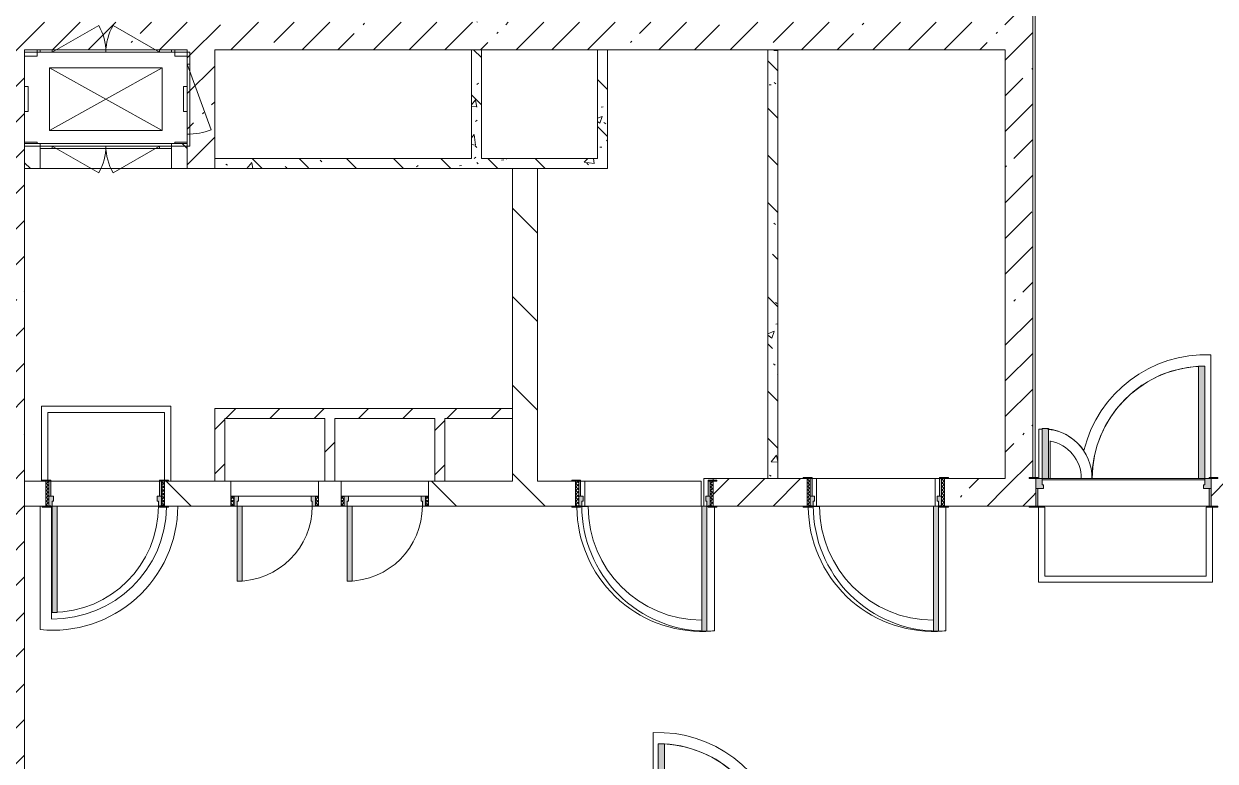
# Model space of a CAD drawing. Header units: millimetres. Extents: x 35157 to 232994, y -8553 to 29000.
# Drawn here: x 190948 to 200472, y 11360 to 17257 of the extents above; entities that cross this region are included whole.
import ezdxf

# ---------------------------------------------------------------- set-up
doc = ezdxf.new("R2010")
doc.units = ezdxf.units.MM
for name, color, linetype, lineweight, true_color in [('A-DOOR-3', 7, 'Continuous', 5, 0xaaaaaa), ('A-DOOR-4', 7, 'Continuous', 5, 0xe2e2e2), ('A-DOOR-FRAM-2', 7, 'Continuous', 5, 0xe2e2e2), ('A-DOOR-FRAM-3', 7, 'Continuous', 5, 0xaaaaaa), ('A-FLOR-1', 7, 'Continuous', 5, 0xaaaaaa), ('I-WALL-25', 7, 'Continuous', 5, 0x787878)]:
    doc.layers.add(name, color=color, linetype=linetype, lineweight=lineweight, true_color=true_color)
for name, color, linetype, lineweight in [('A-GENM', 7, 'Continuous', 5), ('A-WALL', 7, 'Continuous', 9), ('I-WALL-23', 7, 'Continuous', 5), ('M-EQPM-3', 7, 'Continuous', 5)]:
    doc.layers.add(name, color=color, linetype=linetype, lineweight=lineweight)
pattern_1 = [(45, (105984, 0), (-285.1231, 285.1231), []), (45, (106269.13, 0), (-285.1231, 285.1231), [504.031, -100.806, 16.764, -84.042])]
pattern_2 = [(135, (105984, 0), (-353.5534, -353.5534), [])]
pattern_3 = [(135, (105984, 0), (-377.1708, -377.1708), [533.4, -88.9, 17.78, -88.9]), (135, (105984, 376.94), (-377.1708, -377.1708), []), (50, (105984, 0), (637.6445, -55.7866), [66.675, -733.425]), (355, (105984, 0), (-123.3494, 668.699), [53.34, -586.74]), (100.451, (106037.14, -4.65), (514.299, 612.908), [56.665, -623.315]), (46.184, (105984, 177.8), (948.7764, -147.15), [100.012, -1100.137]), (96.636, (106063.1, 165.5), (830.909, 865.997), [84.998, -934.973]), (351.184, (105984, 177.8), (830.918, 865.988), [80.01, -880.11]), (21, (106072.9, 133.35), (530.6506, -357.9283), [66.675, -733.425]), (326, (106072.9, 133.35), (216.308, 644.6585), [53.34, -586.74]), (71.451, (106117.1, 103.5), (746.9596, 286.7243), [56.665, -623.315]), (37.5, (105984, 0), (10.81053, 295.9426), [16.764, -562.864, 16.764, -578.866, -588.962]), (37.5, (105984, 0), (10.81053, 295.9426), [-1175.258, 16.764, -572.198]), (7.5, (105984, 0), (233.8692, 350.6318), [16.764, -322.834, 16.764, -549.529, -224.472]), (7.5, (105984, 0), (233.8692, 350.6318), [-905.891, 16.764, -207.708]), (327.5, (105785.76, 0), (474.5678, -20.0513), [16.764, -205.486, 16.764, -676.656, -920.115]), (327.5, (105785.76, 0), (474.5678, -20.0513), [-915.67, 16.764, -903.351]), (317.5, (105696.86, 0), (518.4522, 88.9934), [16.764, -272.161, 16.764, -443.738, -653.415]), (317.5, (105696.86, 0), (518.4522, 88.9934), [-749.427, 16.764, -636.651])]
pattern_4 = [(45, (105984, 0), (-176.7767, 176.7767), [])]

# ---------------------------------------------------------------- blocks, each defined once
blk = doc.blocks.new('110_Дверь_СКБ_1Ст_Внутренняя1 - Д-8 950x2100h_охрана-V92-2_4_2_птичка')
at = {"layer": 'A-DOOR-3'}
h = blk.add_hatch(dxfattribs=at)
h.set_pattern_fill('FP_23', color=256, style=0, pattern_type=2)
h.set_pattern_definition([(135, (1826.41, 164.685), (-14.14214, -14.14214), []), (225, (1826.41, 164.685), (14.14214, -14.14214), [])])
h.paths.add_polyline_path([(487.5, 100), (462.5, 100), (462.5, -100), (487.5, -100), (487.5, -34.8)])
at = {"layer": 'A-DOOR-4'}
h = blk.add_hatch(color=256, dxfattribs=at)
h.paths.add_polyline_path([(-437.5, 100), (-437.5, 20), (-402.5, 20), (-402.5, 60), (-412.5, 60), (-416.2, 100)])
h.paths.add_polyline_path([(437.5, 100), (437.5, 60), (427.5, 60), (427.5, 20), (462.5, 20), (462.5, 100)])
at = {"layer": 'A-DOOR-FRAM-2'}
for points in [[(397.5, 950), (397.5, 100), (437.5, 100), (437.5, 950)], [(-492.5, 108), (-492.5, 100), (-422.5, 100), (-422.5, 108)], [(511.4, 108), (447.5, 108), (447.5, 100), (517.5, 100), (517.5, 108)], [(-422.5, 20), (-437.5, 20), (-437.5, -100), (-422.5, -100), (-422.5, -34.8)], [(462.5, 20), (447.5, 20), (447.5, -100), (462.5, -100), (462.5, -34.8)], [(-492.5, -100), (-492.5, -108), (-422.5, -108), (-422.5, -100)], [(517.5, -100), (447.5, -100), (447.5, -108), (517.5, -108)]]:
    blk.add_hatch(color=256, dxfattribs=at).paths.add_polyline_path(points)
at = {"layer": 'A-DOOR-FRAM-3'}
h = blk.add_hatch(dxfattribs=at)
h.set_pattern_fill('FP_102', color=256, style=0, pattern_type=2)
h.set_pattern_definition([(45, (-296.384, 164.685), (-14.1421, 14.1421), []), (135, (-296.384, 164.685), (-14.1421, -14.1421), [])])
h.paths.add_polyline_path([(-437.5, 100), (-462.5, 100), (-462.5, -100), (-437.5, -100), (-437.5, -34.8)])
at = {"layer": 'A-DOOR-3'}
for p, q in [((437.5, 950), (397.5, 950)), ((397.5, 950), (397.5, 100)), ((437.5, 100), (437.5, 950)), ((397.5, 100), (437.5, 100))]:
    blk.add_line(p, q, dxfattribs=at)
blk.add_arc((437.5, 100), 850, 90, 180, dxfattribs=at)
at = {"layer": 'A-DOOR-FRAM-3'}
for p, q in [((-422.5, 108), (-492.5, 108)), ((-492.5, 108), (-492.5, 100)), ((-492.5, 100), (-422.5, 100)), ((-437.5, 100), (-462.5, 100)), ((-462.5, 100), (-462.5, -100)), ((-412.5, 100), (-437.5, 100)), ((-437.5, 100), (-437.5, 20)), ((-437.5, -100), (-437.5, 100)), ((-422.5, 100), (-437.5, 100)), ((-437.5, 100), (-437.5, 99)), ((-437.5, 99), (-422.5, 99)), ((-422.5, 100), (-422.5, 108)), ((-422.5, 99), (-422.5, 100)), ((-412.5, 60), (-412.5, 100)), ((437.5, 100), (437.5, 60)), ((462.5, 100), (437.5, 100)), ((517.5, 108), (447.5, 108)), ((447.5, 108), (447.5, 100)), ((462.5, 100), (447.5, 100)), ((447.5, 100), (447.5, 99)), ((447.5, 100), (517.5, 100)), ((447.5, 99), (462.5, 99)), ((462.5, 20), (462.5, 100)), ((487.5, 100), (462.5, 100)), ((462.5, 100), (462.5, -100)), ((462.5, 99), (462.5, 100)), ((487.5, -100), (487.5, 100)), ((517.5, 100), (517.5, 108)), ((-437.5, 20), (-402.5, 20)), ((-422.5, 20), (-437.5, 20)), ((-437.5, 20), (-437.5, -100)), ((-422.5, -100), (-422.5, 20)), ((-402.5, 60), (-412.5, 60)), ((-402.5, 20), (-402.5, 60)), ((437.5, 60), (427.5, 60)), ((427.5, 60), (427.5, 20)), ((427.5, 20), (462.5, 20)), ((462.5, 20), (447.5, 20)), ((447.5, 20), (447.5, -100)), ((462.5, -100), (462.5, 20)), ((-422.5, -100), (-492.5, -100)), ((-492.5, -100), (-492.5, -108)), ((-492.5, -108), (-422.5, -108)), ((-462.5, -100), (-437.5, -100)), ((-437.5, -100), (-422.5, -100)), ((-422.5, -108), (-422.5, -100)), ((447.5, -100), (462.5, -100)), ((517.5, -100), (447.5, -100)), ((447.5, -100), (447.5, -108)), ((447.5, -108), (517.5, -108)), ((462.5, -100), (487.5, -100)), ((517.5, -108), (517.5, -100))]:
    blk.add_line(p, q, dxfattribs=at)
blk = doc.blocks.new('DOR_Проход в стене_Прямоугольный - 1050x1150 EI30-23344994-2_4_2_птичка')
at = {"layer": 'A-DOOR-3'}
for p, q in [((525, 100), (-525, 100)), ((525, -100), (-525, -100))]:
    blk.add_line(p, q, dxfattribs=at)
blk = doc.blocks.new('110_Дверь_СКБ_2Ст - Д-1_л_Лестничная клетка EIS60 2-32142534-2_4_2_птичка')
at = {"layer": 'A-DOOR-4'}
for points in [[(662.5, 110), (662.5, 1010), (612.5, 1010), (612.5, 110)], [(-587.5, 510), (-637.5, 510), (-637.5, 110), (-587.5, 110), (-587.5, 433.2)], [(712.5, 30), (697.5, 30), (697.5, -110), (712.5, -110), (712.5, -30.6)]]:
    blk.add_hatch(color=256, dxfattribs=at).paths.add_polyline_path(points)
h = blk.add_hatch(color=256, dxfattribs=at)
h.paths.add_polyline_path([(712.5, 110), (662.5, 110), (662.5, 60), (652.5, 60), (652.5, 30), (712.5, 30)])
h.paths.add_polyline_path([(-627.5, 30), (-627.5, 60), (-637.5, 60), (-637.5, 110), (-687.5, 110), (-687.5, 30)])
at = {"layer": 'A-DOOR-FRAM-2'}
for points in [[(-672.5, 110), (-672.5, 118), (-742.5, 118), (-742.5, 110)], [(767.5, 110), (767.5, 118), (697.5, 118), (697.5, 110)], [(-672.5, 30), (-687.5, 30), (-687.5, -110), (-672.5, -110), (-672.5, -30.6)], [(-672.5, -110), (-742.5, -110), (-742.5, -118), (-672.5, -118)], [(767.5, -118), (767.5, -110), (697.5, -110), (697.5, -118)]]:
    blk.add_hatch(color=256, dxfattribs=at).paths.add_polyline_path(points)
at = {"layer": 'A-DOOR-3'}
for p, q in [((662.5, 1010), (612.5, 1010)), ((612.5, 1010), (612.5, 110)), ((662.5, 110), (662.5, 1010)), ((-637.5, 510), (-637.5, 110)), ((-587.5, 510), (-637.5, 510)), ((-587.5, 110), (-587.5, 510)), ((-637.5, 110), (-587.5, 110)), ((612.5, 110), (662.5, 110))]:
    blk.add_line(p, q, dxfattribs=at)
for centre, radius, start, end in [((662.5, 110), 900, 90, 180), ((-637.5, 110), 400, 360, 90)]:
    blk.add_arc(centre, radius, start, end, dxfattribs=at)
at = {"layer": 'A-DOOR-FRAM-3'}
for p, q in [((-672.5, 118), (-742.5, 118)), ((-742.5, 118), (-742.5, 110)), ((-742.5, 110), (-672.5, 110)), ((-637.5, 110), (-687.5, 110)), ((-687.5, 110), (-687.5, 30)), ((-672.5, 110), (-672.5, 118)), ((-637.5, 60), (-637.5, 110)), ((662.5, 110), (662.5, 60)), ((712.5, 110), (662.5, 110)), ((767.5, 118), (697.5, 118)), ((697.5, 118), (697.5, 110)), ((697.5, 110), (767.5, 110)), ((712.5, 30), (712.5, 110)), ((767.5, 110), (767.5, 118)), ((-687.5, 30), (-627.5, 30)), ((-672.5, 30), (-687.5, 30)), ((-687.5, 30), (-687.5, -110)), ((-672.5, -110), (-672.5, 30)), ((-627.5, 60), (-637.5, 60)), ((-627.5, 30), (-627.5, 60)), ((662.5, 60), (652.5, 60)), ((652.5, 60), (652.5, 30)), ((652.5, 30), (712.5, 30)), ((712.5, 30), (697.5, 30)), ((697.5, 30), (697.5, -110)), ((712.5, -110), (712.5, 30)), ((-672.5, -110), (-742.5, -110)), ((-742.5, -110), (-742.5, -118)), ((-742.5, -118), (-672.5, -118)), ((-687.5, -110), (-672.5, -110)), ((-672.5, -118), (-672.5, -110)), ((697.5, -110), (712.5, -110)), ((767.5, -110), (697.5, -110)), ((697.5, -110), (697.5, -118)), ((697.5, -118), (767.5, -118)), ((767.5, -118), (767.5, -110))]:
    blk.add_line(p, q, dxfattribs=at)
blk = doc.blocks.new('110_Дверь_СКБ_2Ст - Д-2а_п_ Из коридора на лестницу-32215207-2_4_2_птичка')
at = {"layer": 'A-DOOR-4'}
for points in [[(-587.5, 100), (-587.5, 1000), (-637.5, 1000), (-637.5, 100)], [(662.5, 100), (662.5, 500), (612.5, 500), (612.5, 100)], [(712.5, -100), (712.5, 20), (697.5, 20), (697.5, -100)]]:
    blk.add_hatch(color=256, dxfattribs=at).paths.add_polyline_path(points)
h = blk.add_hatch(color=256, dxfattribs=at)
h.paths.add_polyline_path([(652.5, 20), (712.5, 20), (712.5, 100), (662.5, 100), (662.5, 50), (652.5, 50)])
h.paths.add_polyline_path([(-687.5, 20), (-627.5, 20), (-627.5, 50), (-637.5, 50), (-637.5, 100), (-687.5, 100)])
at = {"layer": 'A-DOOR-FRAM-2'}
for points in [[(-672.5, 100), (-672.5, 108), (-742.5, 108), (-742.5, 100)], [(767.5, 100), (767.5, 108), (697.5, 108), (697.5, 100)], [(-672.5, -100), (-672.5, 20), (-687.5, 20), (-687.5, -100)], [(-672.5, -108), (-672.5, -100), (-742.5, -100), (-742.5, -108)], [(767.5, -108), (767.5, -100), (697.5, -100), (697.5, -108)]]:
    blk.add_hatch(color=256, dxfattribs=at).paths.add_polyline_path(points)
at = {"layer": 'A-DOOR-3'}
for p, q in [((-637.5, 1000), (-637.5, 100)), ((-587.5, 1000), (-637.5, 1000)), ((-587.5, 100), (-587.5, 1000)), ((662.5, 500), (612.5, 500)), ((612.5, 500), (612.5, 100)), ((662.5, 100), (662.5, 500)), ((-637.5, 100), (-587.5, 100)), ((612.5, 100), (662.5, 100))]:
    blk.add_line(p, q, dxfattribs=at)
for centre, radius, start, end in [((-637.5, 100), 900, 0, 90), ((662.5, 100), 400, 90, 180)]:
    blk.add_arc(centre, radius, start, end, dxfattribs=at)
at = {"layer": 'A-DOOR-FRAM-3'}
for p, q in [((-672.5, 108), (-742.5, 108)), ((-742.5, 108), (-742.5, 100)), ((-742.5, 100), (-672.5, 100)), ((-637.5, 100), (-687.5, 100)), ((-687.5, 100), (-687.5, 20)), ((-672.5, 100), (-672.5, 108)), ((-637.5, 50), (-637.5, 100)), ((662.5, 100), (662.5, 50)), ((712.5, 100), (662.5, 100)), ((767.5, 108), (697.5, 108)), ((697.5, 108), (697.5, 100)), ((697.5, 100), (767.5, 100)), ((712.5, 20), (712.5, 100)), ((767.5, 100), (767.5, 108)), ((-687.5, 20), (-627.5, 20)), ((-672.5, 20), (-687.5, 20)), ((-687.5, 20), (-687.5, -100)), ((-672.5, -100), (-672.5, 20)), ((-627.5, 50), (-637.5, 50)), ((-627.5, 20), (-627.5, 50)), ((662.5, 50), (652.5, 50)), ((652.5, 50), (652.5, 20)), ((652.5, 20), (712.5, 20)), ((712.5, 20), (697.5, 20)), ((697.5, 20), (697.5, -100)), ((712.5, -100), (712.5, 20)), ((-672.5, -100), (-742.5, -100)), ((-742.5, -100), (-742.5, -108)), ((-742.5, -108), (-672.5, -108)), ((-687.5, -100), (-672.5, -100)), ((-672.5, -108), (-672.5, -100)), ((697.5, -100), (712.5, -100)), ((767.5, -100), (697.5, -100)), ((697.5, -100), (697.5, -108)), ((697.5, -108), (767.5, -108)), ((767.5, -108), (767.5, -100))]:
    blk.add_line(p, q, dxfattribs=at)
blk = doc.blocks.new('110_Дверь_СКБ_1Ст_Внутренняя1 - Д-3 _п_ 1100x2100h_много всего-32102842-2_4_2_птичка')
at = {"layer": 'A-DOOR-3'}
h = blk.add_hatch(dxfattribs=at)
h.set_pattern_fill('FP_37', color=256, style=0, pattern_type=2)
h.set_pattern_definition([(135, (1751.41, 174.685), (-14.14214, -14.14214), []), (225, (1751.41, 174.685), (14.14214, -14.14214), [])])
h.paths.add_polyline_path([(562.5, 110), (537.5, 110), (537.5, -110), (562.5, -110), (562.5, -24.8)])
at = {"layer": 'A-DOOR-4'}
h = blk.add_hatch(color=256, dxfattribs=at)
h.paths.add_polyline_path([(512.5, 110), (512.5, 70), (502.5, 70), (502.5, 30), (537.5, 30), (537.5, 110)])
h.paths.add_polyline_path([(-487.5, 110), (-512.5, 110), (-512.5, 30), (-477.5, 30), (-477.5, 70), (-487.5, 70)])
at = {"layer": 'A-DOOR-FRAM-2'}
for points in [[(-487.5, 1110), (-487.5, 110), (-447.5, 110), (-447.5, 1110)], [(-567.5, 118), (-567.5, 110), (-497.5, 110), (-497.5, 118)], [(592.5, 118), (522.5, 118), (522.5, 110), (592.5, 110)], [(-497.5, 30), (-512.5, 30), (-512.5, -110), (-497.5, -110), (-497.5, -24.8)], [(537.5, 30), (522.5, 30), (522.5, -110), (537.5, -110), (537.5, -24.8)], [(-567.5, -110), (-567.5, -118), (-497.5, -118), (-497.5, -110)], [(592.5, -110), (522.5, -110), (522.5, -118), (592.5, -118)]]:
    blk.add_hatch(color=256, dxfattribs=at).paths.add_polyline_path(points)
at = {"layer": 'A-DOOR-FRAM-3'}
h = blk.add_hatch(dxfattribs=at)
h.set_pattern_fill('FP_38', color=256, style=0, pattern_type=2)
h.set_pattern_definition([(45, (-371.384, 174.685), (-14.1421, 14.1421), []), (135, (-371.384, 174.685), (-14.1421, -14.1421), [])])
h.paths.add_polyline_path([(-512.5, 110), (-537.5, 110), (-537.5, -110), (-512.5, -110), (-512.5, -24.8)])
at = {"layer": 'A-DOOR-3'}
for p, q in [((-487.5, 1110), (-487.5, 110)), ((-447.5, 1110), (-487.5, 1110)), ((-447.5, 110), (-447.5, 1110)), ((-487.5, 110), (-447.5, 110))]:
    blk.add_line(p, q, dxfattribs=at)
blk.add_arc((-487.5, 110), 1000, 360, 90, dxfattribs=at)
at = {"layer": 'A-DOOR-FRAM-3'}
for p, q in [((-497.5, 118), (-567.5, 118)), ((-567.5, 118), (-567.5, 110)), ((-567.5, 110), (-497.5, 110)), ((-512.5, 110), (-537.5, 110)), ((-537.5, 110), (-537.5, -110)), ((-487.5, 110), (-512.5, 110)), ((-512.5, 110), (-512.5, 30)), ((-512.5, -110), (-512.5, 110)), ((-497.5, 110), (-512.5, 110)), ((-512.5, 110), (-512.5, 109)), ((-512.5, 109), (-497.5, 109)), ((-497.5, 110), (-497.5, 118)), ((-497.5, 109), (-497.5, 110)), ((-487.5, 70), (-487.5, 110)), ((512.5, 110), (512.5, 70)), ((537.5, 110), (512.5, 110)), ((592.5, 118), (522.5, 118)), ((522.5, 118), (522.5, 110)), ((537.5, 110), (522.5, 110)), ((522.5, 110), (522.5, 109)), ((522.5, 110), (592.5, 110)), ((522.5, 109), (537.5, 109)), ((537.5, 30), (537.5, 110)), ((562.5, 110), (537.5, 110)), ((537.5, 110), (537.5, -110)), ((537.5, 109), (537.5, 110)), ((562.5, -110), (562.5, 110)), ((592.5, 110), (592.5, 118)), ((-512.5, 30), (-477.5, 30)), ((-497.5, 30), (-512.5, 30)), ((-512.5, 30), (-512.5, -110)), ((-497.5, -110), (-497.5, 30)), ((-477.5, 70), (-487.5, 70)), ((-477.5, 30), (-477.5, 70)), ((512.5, 70), (502.5, 70)), ((502.5, 70), (502.5, 30)), ((502.5, 30), (537.5, 30)), ((537.5, 30), (522.5, 30)), ((522.5, 30), (522.5, -110)), ((537.5, -110), (537.5, 30)), ((-497.5, -110), (-567.5, -110)), ((-567.5, -110), (-567.5, -118)), ((-567.5, -118), (-497.5, -118)), ((-537.5, -110), (-512.5, -110)), ((-512.5, -110), (-497.5, -110)), ((-497.5, -118), (-497.5, -110)), ((522.5, -110), (537.5, -110)), ((592.5, -110), (522.5, -110)), ((522.5, -110), (522.5, -118)), ((522.5, -118), (592.5, -118)), ((537.5, -110), (562.5, -110)), ((592.5, -118), (592.5, -110))]:
    blk.add_line(p, q, dxfattribs=at)
blk = doc.blocks.new('110_Дверь_СКБ_1Ст_Внутренняя1 - Д-3 _п_ 1100x2100h_много всего-32102838-2_4_2_птичка')
at = {"layer": 'A-DOOR-3'}
h = blk.add_hatch(dxfattribs=at)
h.set_pattern_fill('FP_41', color=256, style=0, pattern_type=2)
h.set_pattern_definition([(135, (1751.41, 164.685), (-14.14214, -14.14214), []), (225, (1751.41, 164.685), (14.14214, -14.14214), [])])
h.paths.add_polyline_path([(562.5, 100), (537.5, 100), (537.5, -100), (562.5, -100), (562.5, -34.8)])
at = {"layer": 'A-DOOR-4'}
h = blk.add_hatch(color=256, dxfattribs=at)
h.paths.add_polyline_path([(512.5, 100), (512.5, 60), (502.5, 60), (502.5, 20), (537.5, 20), (537.5, 100)])
h.paths.add_polyline_path([(-487.5, 100), (-512.5, 100), (-512.5, 20), (-477.5, 20), (-477.5, 60), (-487.5, 60)])
at = {"layer": 'A-DOOR-FRAM-2'}
for points in [[(-487.5, 1100), (-487.5, 100), (-447.5, 100), (-447.5, 1100)], [(-567.5, 108), (-567.5, 100), (-497.5, 100), (-497.5, 108)], [(592.5, 108), (522.5, 108), (522.5, 100), (592.5, 100)], [(-497.5, 20), (-512.5, 20), (-512.5, -100), (-497.5, -100), (-497.5, -34.8)], [(537.5, 20), (522.5, 20), (522.5, -100), (537.5, -100), (537.5, -34.8)], [(-567.5, -100), (-567.5, -108), (-497.5, -108), (-497.5, -100)], [(592.5, -100), (522.5, -100), (522.5, -108), (592.5, -108)]]:
    blk.add_hatch(color=256, dxfattribs=at).paths.add_polyline_path(points)
at = {"layer": 'A-DOOR-FRAM-3'}
h = blk.add_hatch(dxfattribs=at)
h.set_pattern_fill('FP_42', color=256, style=0, pattern_type=2)
h.set_pattern_definition([(45, (-371.384, 164.685), (-14.1421, 14.1421), []), (135, (-371.384, 164.685), (-14.1421, -14.1421), [])])
h.paths.add_polyline_path([(-512.5, 100), (-537.5, 100), (-537.5, -100), (-512.5, -100), (-512.5, -34.8)])
at = {"layer": 'A-DOOR-3'}
for p, q in [((-487.5, 1100), (-487.5, 100)), ((-447.5, 1100), (-487.5, 1100)), ((-447.5, 100), (-447.5, 1100)), ((-487.5, 100), (-447.5, 100))]:
    blk.add_line(p, q, dxfattribs=at)
blk.add_arc((-487.5, 100), 1000, 360, 90, dxfattribs=at)
at = {"layer": 'A-DOOR-FRAM-3'}
for p, q in [((-497.5, 108), (-567.5, 108)), ((-567.5, 108), (-567.5, 100)), ((-567.5, 100), (-497.5, 100)), ((-512.5, 100), (-537.5, 100)), ((-537.5, 100), (-537.5, -100)), ((-487.5, 100), (-512.5, 100)), ((-512.5, 100), (-512.5, 20)), ((-512.5, -100), (-512.5, 100)), ((-497.5, 100), (-512.5, 100)), ((-512.5, 100), (-512.5, 99)), ((-512.5, 99), (-497.5, 99)), ((-497.5, 100), (-497.5, 108)), ((-497.5, 99), (-497.5, 100)), ((-487.5, 60), (-487.5, 100)), ((512.5, 100), (512.5, 60)), ((537.5, 100), (512.5, 100)), ((592.5, 108), (522.5, 108)), ((522.5, 108), (522.5, 100)), ((537.5, 100), (522.5, 100)), ((522.5, 100), (522.5, 99)), ((522.5, 100), (592.5, 100)), ((522.5, 99), (537.5, 99)), ((537.5, 20), (537.5, 100)), ((562.5, 100), (537.5, 100)), ((537.5, 100), (537.5, -100)), ((537.5, 99), (537.5, 100)), ((562.5, -100), (562.5, 100)), ((592.5, 100), (592.5, 108)), ((-512.5, 20), (-477.5, 20)), ((-497.5, 20), (-512.5, 20)), ((-512.5, 20), (-512.5, -100)), ((-497.5, -100), (-497.5, 20)), ((-477.5, 60), (-487.5, 60)), ((-477.5, 20), (-477.5, 60)), ((512.5, 60), (502.5, 60)), ((502.5, 60), (502.5, 20)), ((502.5, 20), (537.5, 20)), ((537.5, 20), (522.5, 20)), ((522.5, 20), (522.5, -100)), ((537.5, -100), (537.5, 20)), ((-497.5, -100), (-567.5, -100)), ((-567.5, -100), (-567.5, -108)), ((-567.5, -108), (-497.5, -108)), ((-537.5, -100), (-512.5, -100)), ((-512.5, -100), (-497.5, -100)), ((-497.5, -108), (-497.5, -100)), ((522.5, -100), (537.5, -100)), ((592.5, -100), (522.5, -100)), ((522.5, -100), (522.5, -108)), ((522.5, -108), (592.5, -108)), ((537.5, -100), (562.5, -100)), ((592.5, -108), (592.5, -100))]:
    blk.add_line(p, q, dxfattribs=at)
blk = doc.blocks.new('160_Подъемник - 160_Подъемник-23521422-2_4_2_птичка')
at = {"layer": 'A-GENM'}
for p, q in [((220, 0), (592.4, 215)), ((220, 0), (592.4, 215)), ((1080, 0), (707.6, 215)), ((1080, 0), (707.6, 215)), ((-20, -95), (-20, 0)), ((-20, 0), (0, 0)), ((0, 0), (0, -95)), ((220, 20), (125, 20)), ((125, 20), (125, 0)), ((220, 20), (125, 20)), ((125, 20), (125, 0)), ((220, 0), (220, 20)), ((1080, 20), (220, 20)), ((220, 20), (1080, 20)), ((220, 0), (220, 20)), ((1080, 20), (220, 20)), ((220, 20), (1080, 20)), ((1080, 0), (1080, 20)), ((1080, 20), (1175, 20)), ((1080, 0), (1080, 20)), ((1080, 20), (1175, 20)), ((1175, 20), (1175, 0)), ((1175, 20), (1175, 0)), ((0, -95), (-20, -95)), ((-20, -95), (-20, -655)), ((-20, -655), (-20, -95)), ((125, 0), (220, 0)), ((125, 0), (220, 0)), ((1175, 0), (1080, 0)), ((1175, 0), (1080, 0)), ((0, -655), (-191.5, -128.8)), ((0, -655), (-20, -655)), ((-20, -655), (-20, -750)), ((0, -750), (0, -655)), ((-20, -750), (0, -750)), ((125, -770), (125, -750)), ((125, -750), (220, -750)), ((125, -770), (125, -750)), ((125, -750), (220, -750)), ((220, -750), (220, -770)), ((220, -750), (592.4, -965)), ((220, -750), (220, -770)), ((220, -750), (592.4, -965)), ((1080, -750), (707.6, -965)), ((1080, -750), (707.6, -965)), ((1080, -750), (1080, -770)), ((1175, -750), (1080, -750)), ((1080, -750), (1080, -770)), ((1175, -750), (1080, -750)), ((1175, -770), (1175, -750)), ((1175, -770), (1175, -750)), ((220, -770), (125, -770)), ((220, -770), (125, -770)), ((1080, -770), (220, -770)), ((220, -770), (1080, -770)), ((220, -770), (792, -770)), ((1080, -770), (508, -770)), ((1080, -770), (1175, -770)), ((1080, -770), (1175, -770))]:
    blk.add_line(p, q, dxfattribs=at)
for centre, radius, start, end in [((220, 0), 430, 0, 30), ((220, 0), 430, 0, 30), ((1080, 0), 430, 150, 180), ((1080, 0), 430, 150, 180), ((0, -655), 560, 90, 110), ((220, -750), 430, 330, 0), ((220, -750), 430, 330, 0), ((1080, -750), 430, 180, 210), ((1080, -750), 430, 180, 210)]:
    blk.add_arc(centre, radius, start, end, dxfattribs=at)
at = {"layer": 'M-EQPM-3'}
for p, q in [((1300, 0), (0, 0)), ((0, 0), (0, -750)), ((1300, -750), (1300, 0)), ((1100, -625), (200, -125)), ((200, -625), (1100, -125)), ((1100, -125), (200, -125)), ((200, -125), (200, -625)), ((1100, -625), (1100, -125)), ((200, -625), (1100, -625)), ((0, -750), (1300, -750))]:
    blk.add_line(p, q, dxfattribs=at)
blk = doc.blocks.new('Закладная деталь приямка - 200_100-20924312-2_4_2_птичка')
at = {"layer": 'M-EQPM-3'}
for p, q in [((85000, 16755), (84970, 16755)), ((85000, 16755), (84970, 16755)), ((85000, 16555), (85000, 16755)), ((85000, 16755), (85000, 16555)), ((84970, 16555), (85000, 16555)), ((85000, 16555), (84970, 16555))]:
    blk.add_line(p, q, dxfattribs=at)
blk = doc.blocks.new('Закладная деталь приямка - 200_100-V153-2_4_2_птичка')
at = {"layer": 'M-EQPM-3'}
for p, q in [((86240, 16755), (86240, 16555)), ((86240, 16555), (86240, 16755)), ((86270, 16755), (86240, 16755)), ((86240, 16755), (86270, 16755)), ((86240, 16555), (86270, 16555)), ((86240, 16555), (86270, 16555))]:
    blk.add_line(p, q, dxfattribs=at)
blk = doc.blocks.new('Закладная деталь приямка - 150_100-20924311-2_4_2_птичка')
at = {"layer": 'M-EQPM-3'}
for p, q in [((85070, 17050), (85070, 17000)), ((85070, 17050), (85070, 17000)), ((84970, 17000), (85070, 17000)), ((85070, 17000), (84970, 17000))]:
    blk.add_line(p, q, dxfattribs=at)
blk = doc.blocks.new('Закладная деталь приямка - 150_100-V154-2_4_2_птичка')
at = {"layer": 'M-EQPM-3'}
for p, q in [((86170, 17000), (86170, 17050)), ((86170, 17000), (86170, 17050)), ((86270, 17000), (86170, 17000)), ((86170, 17000), (86270, 17000))]:
    blk.add_line(p, q, dxfattribs=at)
blk = doc.blocks.new('Закладная деталь приямка - 150_100-V155-2_4_2_птичка')
at = {"layer": 'M-EQPM-3'}
for p, q in [((86270, 16310), (86170, 16310)), ((86170, 16310), (86270, 16310)), ((86170, 16310), (86170, 16300)), ((86170, 16310), (86170, 16300))]:
    blk.add_line(p, q, dxfattribs=at)
blk = doc.blocks.new('Закладная деталь приямка - 150_100-V156-2_4_2_птичка')
at = {"layer": 'M-EQPM-3'}
for p, q in [((85070, 16310), (84970, 16310)), ((84970, 16310), (85070, 16310)), ((85070, 16300), (85070, 16310)), ((85070, 16310), (85070, 16300))]:
    blk.add_line(p, q, dxfattribs=at)
blk = doc.blocks.new('110_Дверь_СКБ_1Ст - д-18 700x2100h_Технический шкаф ЭОМ и СС-V167-2_4_2_птичка')
at = {"layer": 'A-DOOR-3'}
h = blk.add_hatch(dxfattribs=at)
h.set_pattern_fill('FP_54', color=256, style=0, pattern_type=2)
h.set_pattern_definition([(135, (1951.41, 164.685), (-14.14214, -14.14214), []), (225, (1951.41, 164.685), (14.14214, -14.14214), [])])
h.paths.add_polyline_path([(362.5, 100), (337.5, 100), (337.5, 20), (362.5, 20)])
at = {"layer": 'A-DOOR-4'}
h = blk.add_hatch(color=256, dxfattribs=at)
h.paths.add_polyline_path([(312.5, 100), (312.5, 60), (302.5, 60), (302.5, 20), (337.5, 20), (337.5, 100)])
h.paths.add_polyline_path([(-287.5, 100), (-312.5, 100), (-312.5, 20), (-277.5, 20), (-277.5, 60), (-287.5, 60)])
at = {"layer": 'A-DOOR-FRAM-2'}
blk.add_hatch(color=256, dxfattribs=at).paths.add_polyline_path([(272.5, 700), (272.5, 100), (312.5, 100), (312.5, 700)])
at = {"layer": 'A-DOOR-FRAM-3'}
h = blk.add_hatch(dxfattribs=at)
h.set_pattern_fill('FP_55', color=256, style=0, pattern_type=2)
h.set_pattern_definition([(45, (-171.384, 164.685), (-14.1421, 14.1421), []), (135, (-171.384, 164.685), (-14.1421, -14.1421), [])])
h.paths.add_polyline_path([(-312.5, 100), (-337.5, 100), (-337.5, 20), (-312.5, 20)])
at = {"layer": 'A-DOOR-3'}
for p, q in [((312.5, 700), (272.5, 700)), ((272.5, 700), (272.5, 100)), ((312.5, 100), (312.5, 700)), ((272.5, 100), (312.5, 100))]:
    blk.add_line(p, q, dxfattribs=at)
blk.add_arc((312.5, 100), 600, 90, 180, dxfattribs=at)
at = {"layer": 'A-DOOR-FRAM-3'}
for p, q in [((-312.5, 100), (-337.5, 100)), ((-337.5, 100), (-337.5, 20)), ((-287.5, 100), (-312.5, 100)), ((-312.5, 100), (-312.5, 20)), ((-312.5, 20), (-312.5, 100)), ((-287.5, 60), (-287.5, 100)), ((-287.5, 100), (272.5, 100)), ((312.5, 100), (312.5, 60)), ((337.5, 100), (312.5, 100)), ((337.5, 20), (337.5, 100)), ((362.5, 100), (337.5, 100)), ((337.5, 100), (337.5, 20)), ((362.5, 20), (362.5, 100)), ((-337.5, 20), (-312.5, 20)), ((-312.5, 20), (-277.5, 20)), ((-277.5, 60), (-287.5, 60)), ((-277.5, 20), (-277.5, 60)), ((302.5, 20), (-277.5, 20)), ((312.5, 60), (302.5, 60)), ((302.5, 60), (302.5, 20)), ((302.5, 20), (337.5, 20)), ((337.5, 20), (362.5, 20))]:
    blk.add_line(p, q, dxfattribs=at)

msp = doc.modelspace()

# ---------------------------------------------------------------- hatches: boundary and pattern name
at = {"layer": 'I-WALL-23'}
h = msp.add_hatch(dxfattribs=at)
h.set_pattern_fill('FP_97', color=256, style=0, pattern_type=2)
h.set_pattern_definition(pattern_1)
h.paths.add_polyline_path([(198984, 13400), (199014, 13400), (199014, 13620), (198984, 13620), (198984.1, 13628), (199014, 13628), (199014, 21550), (198794, 21550), (198794, 13400)])
h = msp.add_hatch(dxfattribs=at)
h.set_pattern_fill('FP_97', color=256, style=0, pattern_type=2)
h.set_pattern_definition(pattern_1)
h.paths.add_polyline_path([(190954, 16300), (190954, 17270), (190844, 17270), (190844, 16300)])
h = msp.add_hatch(dxfattribs=at)
h.set_pattern_fill('FP_97', color=256, style=0, pattern_type=2)
h.set_pattern_definition(pattern_1)
h.paths.add_polyline_path([(192254, 17050), (192474, 17050), (192474, 17270), (190954, 17270), (190954, 17050), (192027.7, 17050)])
h = msp.add_hatch(dxfattribs=at)
h.set_pattern_fill('FP_97', color=256, style=0, pattern_type=2)
h.set_pattern_definition(pattern_1)
h.paths.add_polyline_path([(198794, 17050), (198794, 17270), (192474, 17270), (192474, 17050), (197592.8, 17050)])
h = msp.add_hatch(dxfattribs=at)
h.set_pattern_fill('FP_97', color=256, style=0, pattern_type=2)
h.set_pattern_definition(pattern_1)
h.paths.add_polyline_path([(192474, 16100), (192474, 17050), (192254, 17050), (192254, 16100)])
h = msp.add_hatch(dxfattribs=at)
h.set_pattern_fill('FP_97', color=256, style=0, pattern_type=2)
h.set_pattern_definition(pattern_1)
h.paths.add_polyline_path([(190844, 10400), (190954, 10400), (190954, 16300), (190844, 16300), (190844, 10642.6)])
h = msp.add_hatch(dxfattribs=at)
h.set_pattern_fill('FP_100', color=256, style=0, pattern_type=2)
h.set_pattern_definition(pattern_2)
h.paths.add_polyline_path([(190954, 16100), (191079, 16100), (191079, 16300), (190954, 16300)])
h.paths.add_polyline_path([(192254, 16100), (192254, 16300), (192129, 16300), (192129, 16100)])
h = msp.add_hatch(dxfattribs=at)
h.set_pattern_fill('FP_100', color=256, style=0, pattern_type=2)
h.set_pattern_definition(pattern_2)
h.paths.add_polyline_path([(195054, 13600), (195054, 16100), (194854, 16100), (194854, 13600)])
h = msp.add_hatch(dxfattribs=at)
h.set_pattern_fill('FP_101', color=256, style=0, pattern_type=2)
h.set_pattern_definition(pattern_4)
h.paths.add_polyline_path([(192554, 13600), (192554, 14180), (192474, 14180), (192474, 13600)])
h = msp.add_hatch(dxfattribs=at)
h.set_pattern_fill('FP_101', color=256, style=0, pattern_type=2)
h.set_pattern_definition(pattern_4)
h.paths.add_polyline_path([(193882.7, 14100), (194854, 14100), (194854, 14180), (192554, 14180), (192554, 14100), (193434, 14100)])
h = msp.add_hatch(dxfattribs=at)
h.set_pattern_fill('FP_101', color=256, style=0, pattern_type=2)
h.set_pattern_definition(pattern_4)
h.paths.add_polyline_path([(193434, 13600), (193434, 14100), (193354, 14100), (193354, 13600)])
h = msp.add_hatch(dxfattribs=at)
h.set_pattern_fill('FP_101', color=256, style=0, pattern_type=2)
h.set_pattern_definition(pattern_4)
h.paths.add_polyline_path([(194314, 13600), (194314, 14100), (194234, 14100), (194234, 13600)])
h = msp.add_hatch(dxfattribs=at)
h.set_pattern_fill('FP_97', color=256, style=0, pattern_type=2)
h.set_pattern_definition(pattern_1)
h.paths.add_polyline_path([(196489, 13400), (197209, 13400), (197209, 13620), (196459, 13620), (196459, 13608), (196489, 13608), (196489, 13600), (196459, 13600), (196459, 13400)])
h.paths.add_polyline_path([(198520.3, 13400), (198794, 13400), (198794, 13620), (198309, 13620), (198309, 13400), (198339, 13400)])
h = msp.add_hatch(dxfattribs=at)
h.set_pattern_fill('FP_97', color=256, style=0, pattern_type=2)
h.set_pattern_definition(pattern_1)
h.paths.add_polyline_path([(200494, 13400), (200784, 13400), (200784, 13620), (200439, 13620), (200439, 13400)])
h.paths.add_polyline_path([(199014, 13400), (199039, 13400), (199039, 13620), (199014, 13620), (199014, 13534.8)])
h = msp.add_hatch(dxfattribs=at)
h.set_pattern_fill('FP_100', color=256, style=0, pattern_type=2)
h.set_pattern_definition(pattern_2)
h.paths.add_polyline_path([(191094, 13400), (191124, 13400), (191124, 13600), (190954, 13600), (190954, 13400)])
h.paths.add_polyline_path([(192104, 13400), (192604, 13400), (192604, 13600), (192074, 13600), (192074, 13400)])
h.paths.add_polyline_path([(193304, 13400), (193484, 13400), (193484, 13600), (193304, 13600), (193304, 13480)])
h = msp.add_hatch(dxfattribs=at)
h.set_pattern_fill('FP_100', color=256, style=0, pattern_type=2)
h.set_pattern_definition(pattern_2)
h.paths.add_polyline_path([(194810.2, 13400), (195359, 13400), (195359, 13600), (194184, 13600), (194184, 13400)])
at = {"layer": 'I-WALL-25'}
h = msp.add_hatch(dxfattribs=at)
h.set_pattern_fill('FP_105', color=256, style=0, pattern_type=2)
h.set_pattern_definition(pattern_3)
h.paths.add_polyline_path([(194605.7, 16180), (194605.7, 17050), (194525.7, 17050), (194525.7, 16180)])
h.paths.add_polyline_path([(194605.7, 17270), (194605.7, 21235.8), (194525.7, 21235.8), (194525.7, 17270)])
h = msp.add_hatch(dxfattribs=at)
h.set_pattern_fill('FP_105', color=256, style=0, pattern_type=2)
h.set_pattern_definition(pattern_3)
h.paths.add_polyline_path([(195614, 16180), (195614, 17050), (195534, 17050), (195534, 16180)])
h = msp.add_hatch(dxfattribs=at)
h.set_pattern_fill('FP_105', color=256, style=0, pattern_type=2)
h.set_pattern_definition(pattern_3)
h.paths.add_polyline_path([(196974.7, 13620), (196974.7, 17050), (196894.7, 17050), (196894.7, 13620)])
h = msp.add_hatch(dxfattribs=at)
h.set_pattern_fill('FP_105', color=256, style=0, pattern_type=2)
h.set_pattern_definition(pattern_3)
h.paths.add_polyline_path([(195614, 16100), (195614, 16180), (192474, 16180), (192474, 16100), (195054, 16100)])

# ---------------------------------------------------------------- linework, layer by layer
at = {"layer": 'A-FLOR-1'}
for p, q in [((199034, 21130), (199034, 13628)), ((200437.6, 13628), (200437.6, 14609.2)), ((191088.7, 14200), (191088.7, 13600)), ((192124, 14200), (191088.7, 14200)), ((192124, 13600), (192124, 14200)), ((191138.7, 13608), (191138.7, 14150)), ((191138.7, 14150), (192074, 14150)), ((192074, 14150), (192074, 13608)), ((199063.5, 14014.7), (199063.5, 13621.1)), ((199153.5, 13621.1), (199153.5, 13920.9)), ((196384, 13620), (196459, 13620)), ((197249, 13620), (197284, 13620)), ((197284, 13620), (197284, 13400)), ((198234, 13400), (198234, 13620)), ((198234, 13620), (198269, 13620)), ((199063.5, 13621.1), (199089, 13621.1)), ((199139, 13621.1), (199153.5, 13621.1)), ((199402, 13621.1), (199485.1, 13621.1)), ((200389, 13621.1), (200424, 13621.1)), ((195399, 13600), (195434, 13600)), ((195434, 13600), (195434, 13400)), ((199089, 13610), (200389, 13610)), ((191079.7, 13400), (191079.7, 12412.1)), ((191169.7, 12497.2), (191169.7, 13400)), ((195459.5, 13397), (195399, 13397)), ((196369, 13400), (195409, 13400)), ((196419, 13398), (196409, 13398)), ((196469.5, 12403), (196469.5, 13392)), ((197309.5, 13397), (197249, 13397)), ((197284, 13400), (198219, 13400)), ((198269, 13398), (198259, 13398)), ((198319.5, 12403), (198319.5, 13392)), ((199110.7, 13390.8), (199060.7, 13390.8)), ((199060.7, 13390.8), (199060.7, 12790.8)), ((199110.7, 12840.8), (199110.7, 13390.8)), ((200450, 13390.8), (200400, 13390.8)), ((200400, 13390.8), (200400, 12840.8)), ((200450, 12790.8), (200450, 13390.8)), ((199060.7, 12790.8), (200450, 12790.8)), ((200400, 12840.8), (199110.7, 12840.8)), ((195978.5, 11588.1), (195978.5, 10608))]:
    msp.add_line(p, q, dxfattribs=at)
for centre, radius, start, end in [((200395, 13610.1), 1000, 87.56236, 166.45029), ((200395, 13610.1), 910, 93.53335, 179.3074), ((199097, 13621.1), 395, 91.16729, 94.87345), ((199097, 13621.1), 395, 34.42231, 83.89083), ((199097, 13621.1), 305, 360, 79.33549), ((191179.7, 13407.1), 1000, 264.26083, 359.59239), ((191179.7, 13407.1), 910, 269.37036, 359.04725), ((196369.5, 13398), 1000, 180.34644, 271.81103), ((196369.5, 13398), 910, 180.06296, 269.96818), ((198219.5, 13398), 1000, 180.34644, 271.81103), ((198219.5, 13398), 910, 180.06296, 269.96818), ((196369.5, 13398), 1000, 272.26817, 275.73917), ((198219.5, 13398), 1000, 272.26817, 275.73917), ((196021, 10589), 1000, 13.54971, 92.43764), ((196021, 10589), 910, 0.6926, 86.97623)]:
    msp.add_arc(centre, radius, start, end, dxfattribs=at)
at = {"layer": 'A-WALL'}
for p, q in [((194605.7, 17050), (194525.7, 17050)), ((195614, 17050), (195534, 17050)), ((196974.7, 17050), (196894.7, 17050)), ((190954, 16300), (190954, 16100)), ((192474, 16180), (192474, 16100)), ((195054, 16100), (194854, 16100)), ((194854, 14100), (194854, 14180)), ((196894.7, 13620), (196974.7, 13620)), ((190954, 13600), (190954, 13400)), ((192474, 13600), (192554, 13600)), ((193354, 13600), (193434, 13600)), ((194234, 13600), (194314, 13600))]:
    msp.add_line(p, q, dxfattribs=at)
at = {"layer": 'I-WALL-23'}
for p, q in [((199014, 13628), (199014, 21150)), ((190954, 17050), (192254, 17050)), ((190954, 16300), (190954, 17050)), ((192254, 17050), (192254, 16100)), ((192474, 16180), (192474, 17050)), ((192474, 17050), (194525.7, 17050)), ((194525.7, 17050), (194525.7, 16180)), ((194605.7, 17050), (195534, 17050)), ((194605.7, 16180), (194605.7, 17050)), ((195534, 17050), (195534, 16180)), ((195614, 17050), (196894.7, 17050)), ((195614, 16100), (195614, 17050)), ((196894.7, 17050), (196894.7, 13620)), ((196974.7, 17050), (198794, 17050)), ((196974.7, 13620), (196974.7, 17050)), ((198794, 17050), (198794, 13620)), ((190954, 16300), (192254, 16300)), ((191079, 16100), (191079, 16300)), ((192129, 16300), (192129, 16100)), ((190954, 13600), (190954, 16100)), ((190954, 16100), (194854, 16100)), ((194525.7, 16180), (192474, 16180)), ((195534, 16180), (194605.7, 16180)), ((194854, 16100), (194854, 14180)), ((195054, 13600), (195054, 16100)), ((195054, 16100), (195614, 16100)), ((194854, 14180), (192474, 14180)), ((192474, 14180), (192474, 13600)), ((192554, 14100), (193354, 14100)), ((192554, 13600), (192554, 14100)), ((193354, 14100), (193354, 13600)), ((193434, 14100), (194234, 14100)), ((193434, 13600), (193434, 14100)), ((194234, 14100), (194234, 13600)), ((194314, 14100), (194854, 14100)), ((194314, 13600), (194314, 14100)), ((194854, 14100), (194854, 13600)), ((196384, 13620), (196384, 13400)), ((196894.7, 13620), (196459, 13620)), ((196459, 13620), (196459, 13608)), ((197179, 13620), (196974.7, 13620)), ((197284, 13620), (198234, 13620)), ((198794, 13620), (198339, 13620)), ((199139, 13620), (200339, 13620)), ((191094, 13600), (190954, 13600)), ((191164, 13600), (192034, 13600)), ((192474, 13600), (192104, 13600)), ((192554, 13600), (193354, 13600)), ((192604, 13480), (192604, 13600)), ((193304, 13600), (193304, 13480)), ((193434, 13600), (194234, 13600)), ((193484, 13480), (193484, 13600)), ((194184, 13600), (194184, 13480)), ((194854, 13600), (194314, 13600)), ((195329, 13600), (195054, 13600)), ((195434, 13600), (196364, 13600)), ((196364, 13400), (196364, 13600)), ((190954, 10400), (190954, 13400)), ((190954, 13400), (191094, 13400)), ((192024, 13400), (191214, 13400)), ((192104, 13400), (192604, 13400)), ((193304, 13400), (193484, 13400)), ((194184, 13400), (195329, 13400)), ((196489, 13400), (197179, 13400)), ((197284, 13400), (197259, 13400)), ((198339, 13400), (198984, 13400)), ((200424, 13400), (199054, 13400))]:
    msp.add_line(p, q, dxfattribs=at)

# ---------------------------------------------------------------- block references
at = {"layer": 'A-DOOR-3', "rotation": 180}
for name, p in [('DOR_Проход в стене_Прямоугольный - 1050x1150 EI30-23344994-2_4_2_птичка', (191604, 16200)), ('110_Дверь_СКБ_1Ст_Внутренняя1 - Д-3 _п_ 1100x2100h_много всего-32102842-2_4_2_птичка', (197771.5, 13510)), ('110_Дверь_СКБ_1Ст_Внутренняя1 - Д-8 950x2100h_охрана-V92-2_4_2_птичка', (191611.5, 13500)), ('110_Дверь_СКБ_1Ст_Внутренняя1 - Д-3 _п_ 1100x2100h_много всего-32102838-2_4_2_птичка', (195921.5, 13500)), ('110_Дверь_СКБ_1Ст - д-18 700x2100h_Технический шкаф ЭОМ и СС-V167-2_4_2_птичка', (192966.5, 13500)), ('110_Дверь_СКБ_1Ст - д-18 700x2100h_Технический шкаф ЭОМ и СС-V167-2_4_2_птичка', (193846.5, 13500))]:
    msp.add_blockref(name, p, dxfattribs=at)
at = {"layer": 'A-DOOR-3'}
for name, p in [('110_Дверь_СКБ_2Ст - Д-1_л_Лестничная клетка EIS60 2-32142534-2_4_2_птичка', (199726.5, 13510)), ('110_Дверь_СКБ_2Ст - Д-2а_п_ Из коридора на лестницу-32215207-2_4_2_птичка', (196656.5, 10500))]:
    msp.add_blockref(name, p, dxfattribs=at)
at = {"layer": 'M-EQPM-3', "rotation": 180}
msp.add_blockref('160_Подъемник - 160_Подъемник-23521422-2_4_2_птичка', (192254, 16280), dxfattribs=at)
at = {"layer": 'M-EQPM-3'}
for name in ['Закладная деталь приямка - 150_100-20924311-2_4_2_птичка', 'Закладная деталь приямка - 150_100-V154-2_4_2_птичка', 'Закладная деталь приямка - 200_100-20924312-2_4_2_птичка', 'Закладная деталь приямка - 200_100-V153-2_4_2_птичка', 'Закладная деталь приямка - 150_100-V156-2_4_2_птичка', 'Закладная деталь приямка - 150_100-V155-2_4_2_птичка']:
    msp.add_blockref(name, (105984, 0), dxfattribs=at)

doc.saveas('drawing.dxf')
